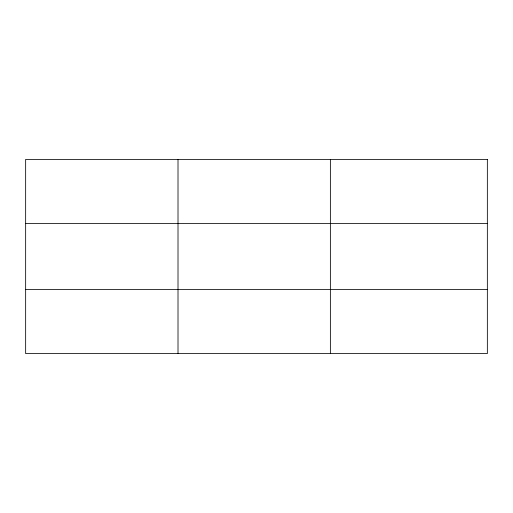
<?xml version="1.0" encoding="UTF-8"?>
<svg xmlns="http://www.w3.org/2000/svg" width="513" height="513" viewBox="0 0 513 513"><rect width="100%" height="100%" fill="white"/><g stroke="black" fill="none" stroke-linecap="round" stroke-linejoin="round"><path stroke-width="0.77" d="M178.011 353.585L178.011 159.415M330.372 353.585L330.372 159.415M25.65 223.488L487.35 223.488M25.65 289.512L487.35 289.512M487.35 159.415L487.35 353.585L25.65 353.585L25.65 159.415L487.35 159.415"/></g></svg>
